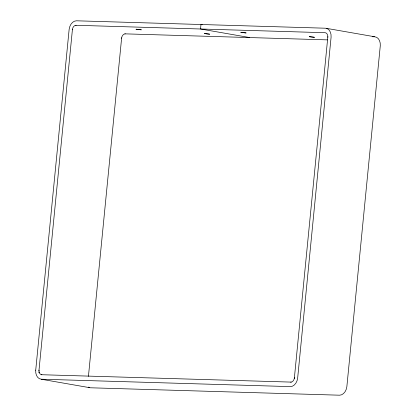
<?xml version="1.0" encoding="UTF-8"?>
<svg xmlns="http://www.w3.org/2000/svg" width="416" height="416" viewBox="0 0 416 416"><rect width="100%" height="100%" fill="white"/><g stroke="black" fill="none" stroke-linecap="round" stroke-linejoin="round"><path stroke-width="0.62" d="M327.824 36.655L327.824 36.858A4.514 3.26 -80.1 0 1 327.808 37.164L294.356 378.165A4.514 3.26 -80.1 0 1 291.148 382.106L41.766 374.728A4.524 3.271 -80.1 0 1 41.548 374.702A4.514 3.26 -80.1 0 1 39 370.256L72.446 29.255A4.514 3.26 -80.1 0 1 76.034 25.282L325.26 32.718A4.514 3.26 -80.1 0 1 327.824 36.655L327.798 37.268M290.701 382.138L290.924 382.132A4.529 3.271 -80.1 0 0 291.148 382.106L291.148 382.164M89.118 387.509A9.027 6.521 -80.1 0 0 90.449 387.785L339.607 395.2A9.027 6.521 -80.1 0 0 346.861 386.641L380.286 45.739A9.027 6.521 -80.1 0 0 374.748 36.795L372.403 36.728M35.714 370.261L69.139 29.359A9.027 6.521 -80.1 0 1 76.398 20.8L325.551 28.215A9.027 6.521 -80.1 0 1 331.089 37.159L297.664 378.061A9.027 6.521 -80.1 0 1 290.41 386.62L41.252 379.205A9.027 6.521 -80.1 0 1 35.714 370.261L35.729 370.136M88.436 376.371L121.644 37.835A4.514 3.26 -80.1 0 1 125.226 33.862L327.496 39.879M41.844 374.728L41.761 374.78A4.581 3.307 -80.1 0 1 41.538 374.754L41.548 374.702M39.01 370.152L38.958 370.256A4.581 3.307 -80.1 0 0 38.932 370.76L38.979 370.765M72.446 29.255L72.394 29.666M121.644 37.835L121.586 38.246M294.356 378.165L294.414 377.754M75.728 25.298L76.107 25.282M124.925 33.883L125.304 33.862M326.43 28.345L374.462 36.722M202.254 24.731L200.975 24.508L200.533 28.985L249.73 37.565M41.392 379.257L89.424 387.634M88.821 387.39A9.027 6.521 -80.1 0 1 88.249 387.088M294.414 378.066L294.351 378.591L294.414 378.066M136.094 29.224L141.248 29.812L136.094 29.224M204.474 33.571L209.622 34.159L204.474 33.571M240.874 32.344L246.028 32.932L240.874 32.344M309.254 36.691L314.408 37.279L309.254 36.691M39.036 372.065L39.146 372.741L39.036 372.065"/></g></svg>
